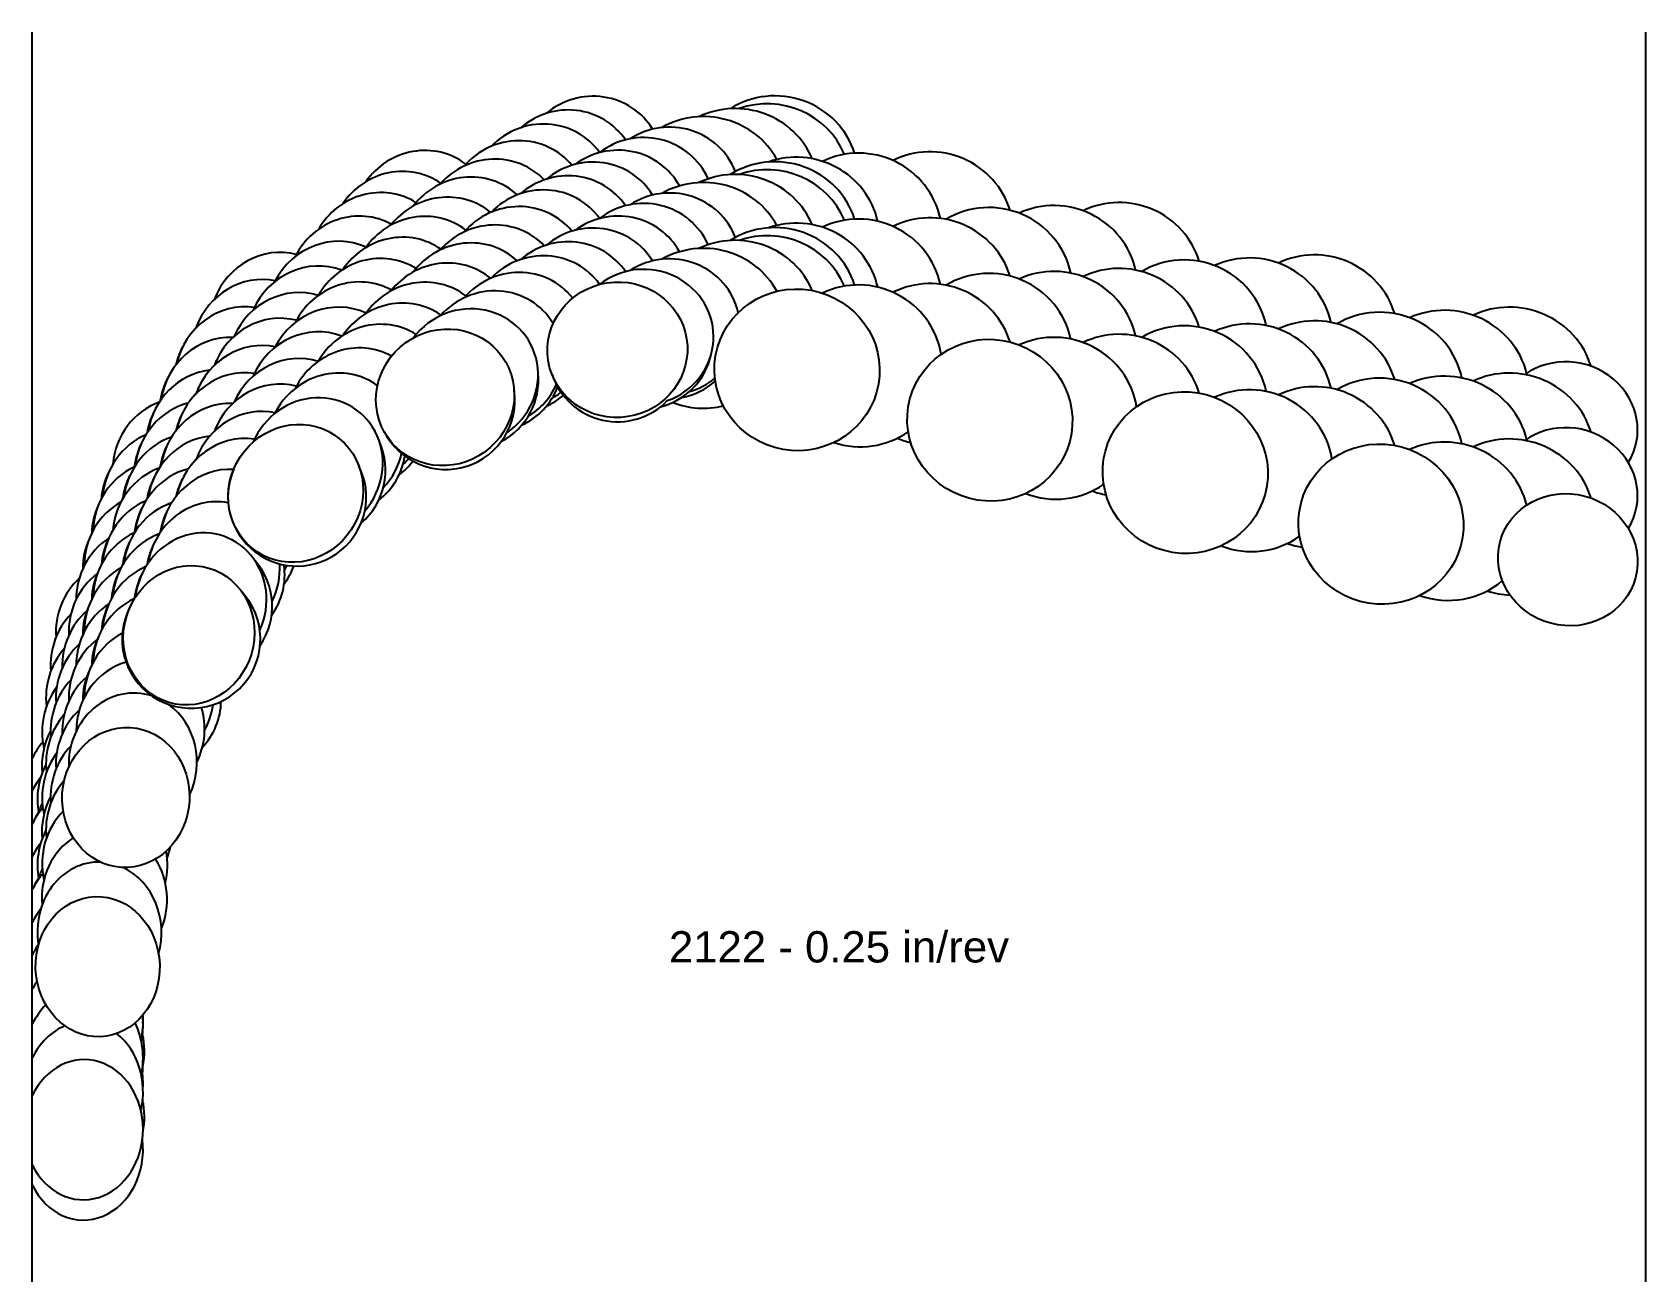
# Model space of a CAD drawing. Header units: inches. Extents: x -6.12 to 0, y -3.58 to 1.16.
import ezdxf
from ezdxf.enums import TextEntityAlignment as Align

# ---------------------------------------------------------------- set-up
doc = ezdxf.new("R2010")
doc.units = ezdxf.units.IN
doc.header["$MEASUREMENT"] = 0
for name, color, linetype, true_color in [('Blade_1', 30, 'Continuous', 0xff7f00), ('Blade_2', 7, 'Continuous', 0xcccc00), ('Blade_3', 7, 'Continuous', 0x00cc00), ('Blade_4', 7, 'Continuous', 0x00cccc), ('Blade_5', 7, 'Continuous', 0x0066cc), ('Blade_6', 190, 'Continuous', 0x7f00ff), ('Blade_7', 7, 'Continuous', 0xcc00cc)]:
    doc.layers.add(name, color=color, linetype=linetype, true_color=true_color)
doc.layers.add('Gage_Line', color=7, linetype='Continuous')
doc.styles.get("Standard").update_dxf_attribs({"font": 'arial.ttf'})

msp = doc.modelspace()

# ---------------------------------------------------------------- linework, layer by layer
at = {"layer": 'Blade_1'}
for centre, major_axis, ratio, start_param, end_param in [((-3.9036, 0.4534), (0.2628, 0.0411), 0.965718, 6.615032, 8.352285), ((-3.2218, 0.3771), (0.3092, -0.0545), 0.976296, 6.671257, 8.378906), ((-4.5576, 0.2728), (0.2157, 0.1556), 0.962524, 6.529974, 8.148254), ((-2.4899, 0.186), (0.3033, -0.0813), 0.976296, 6.741434, 8.667902), ((-3.9036, 0.2034), (0.2628, 0.0411), 0.965718, 6.615032, 8.352285), ((-3.2218, 0.1271), (0.3092, -0.0545), 0.976296, 6.671257, 8.378906), ((-1.748, -0.0128), (0.3033, -0.0813), 0.976296, 6.741504, 8.66418), ((-4.5576, 0.0228), (0.2157, 0.1556), 0.962524, 6.529974, 8.148254), ((-2.4899, -0.064), (0.3033, -0.0813), 0.976296, 6.741434, 8.667902), ((-5.125, -0.0916), (0.1458, 0.2225), 0.947091, 6.547168, 8.032225), ((-1.0052, -0.2084), (0.3033, -0.0813), 0.965926, 6.734662, 8.668938), ((-1.748, -0.2628), (0.3033, -0.0813), 0.976296, 6.741504, 8.66418), ((-5.125, -0.3416), (0.1458, 0.2225), 0.947091, 6.547168, 8.032225), ((-0.2958, -0.3433), (0.2569, -0.0688), 0.939693, 6.008418, 8.763464), ((-3.903, -0.0573), (0.2618, 0.0197), 1, 3.390651, 5.439534), ((-1.0052, -0.4584), (0.3033, -0.0813), 0.965926, 6.734662, 8.668938), ((-4.5553, -0.2386), (0.2499, 0.0802), 1, 3.301728, 6.116824), ((-0.2958, -0.5933), (0.2569, -0.0688), 0.939693, 6.008418, 8.763464), ((-5.5304, -0.6301), (0.0757, 0.255), 0.930517, 6.859284, 8.030221), ((-5.1198, -0.6051), (0.2245, 0.136), 1, 2.177538, 6.202875), ((-5.5214, -0.6446), (0.1872, 0.184), 1, 1.883775, 2.24563), ((-5.5304, -0.8801), (0.0757, 0.255), 0.930517, 6.859284, 8.030221), ((-5.5214, -0.8946), (0.1872, 0.184), 1, 1.883775, 2.24563), ((-5.5214, -1.1446), (0.1872, 0.184), 1, 1.883775, 6.258653), ((-5.7698, -1.2456), (0.0175, 0.2654), 0.908376, 7.01461, 7.949079), ((-5.7698, -1.4956), (0.0175, 0.2654), 0.908376, 7.01461, 7.949079), ((-5.8768, -1.8875), (-0.0094, 0.2658), 0.885973, 7.344347, 7.515295), ((-5.8768, -2.1375), (-0.0094, 0.2658), 0.885973, 7.344347, 7.515295), ((-5.9294, -3.0064), (0.0055, 0.2659), 0.84566, 2.111889, 7.361418), ((-5.9294, -2.7564), (0.0055, 0.2659), 0.84566, 4.58646, 4.773628)]:
    msp.add_ellipse(centre, major_axis=major_axis, ratio=ratio, start_param=start_param, end_param=end_param, dxfattribs=at)
for centre, major_axis, ratio in [((-3.9036, -0.0466), (0.2628, 0.0411), 0.965718), ((-3.2218, -0.1229), (0.3092, -0.0545), 0.976296), ((-4.5576, -0.2272), (0.2157, 0.1556), 0.962524), ((-2.4899, -0.314), (0.3033, -0.0813), 0.976296), ((-1.748, -0.5128), (0.3033, -0.0813), 0.976296), ((-5.125, -0.5916), (0.1458, 0.2225), 0.947091), ((-1.0052, -0.7084), (0.3033, -0.0813), 0.965926), ((-0.2958, -0.8433), (0.2569, -0.0688), 0.939693), ((-5.5304, -1.1301), (0.0757, 0.255), 0.930517), ((-5.7698, -1.7456), (0.0175, 0.2654), 0.908376), ((-5.8768, -2.3875), (-0.0094, 0.2658), 0.885973)]:
    msp.add_ellipse(centre, major_axis=major_axis, ratio=ratio, dxfattribs=at)
at = {"layer": 'Blade_2'}
for centre, major_axis, ratio, start_param, end_param in [((-3.8048, 0.5016), (0.2658, 0.0107), 0.965926, 6.641608, 8.493383), ((-4.468, 0.3497), (0.2252, 0.1415), 0.963194, 6.536364, 8.231912), ((-3.8048, 0.2516), (0.2658, 0.0107), 0.965926, 6.641608, 8.493383), ((-4.468, 0.0997), (0.2252, 0.1415), 0.963194, 6.536364, 8.231912), ((-5.0511, 0.0101), (0.1575, 0.2143), 0.948014, 6.537494, 8.097238), ((-3.8048, 0.0016), (0.2658, 0.0107), 0.965926, 5.020668, 8.493383), ((-4.468, -0.1503), (0.2252, 0.1415), 0.963194, 4.748685, 8.231912), ((-5.0462, -0.0035), (0.2289, 0.1285), 1, 2.168376, 2.20867), ((-5.0511, -0.2399), (0.1575, 0.2143), 0.948014, 6.537494, 8.097238), ((-3.8045, -0.009), (0.2623, 0.0105), 1, 4.917761, 6.030988), ((-5.0462, -0.2535), (0.2289, 0.1285), 1, 2.168376, 2.20867), ((-4.466, -0.1617), (0.2525, 0.0719), 1, 4.918851, 6.108319), ((-5.0511, -0.4899), (0.1575, 0.2143), 0.948014, 4.624148, 8.097238), ((-5.4854, -0.5057), (0.0867, 0.2515), 0.93124, 6.82646, 8.087424), ((-5.4767, -0.5204), (0.1932, 0.1777), 1, 1.903733, 2.290144), ((-5.0462, -0.5035), (0.2289, 0.1285), 1, 2.168376, 2.20867), ((-5.0462, -0.5035), (0.2289, 0.1285), 1, 4.903572, 6.196623), ((-5.4854, -0.7557), (0.0867, 0.2515), 0.93124, 6.82646, 8.087424), ((-5.4767, -0.7704), (0.1932, 0.1777), 1, 1.903733, 2.290144), ((-5.4854, -1.0057), (0.0867, 0.2515), 0.93124, 4.612911, 8.087424), ((-5.4767, -1.0204), (0.1932, 0.1777), 1, 4.940122, 6.255975), ((-5.7432, -1.1154), (0.0228, 0.265), 0.91513, 6.963748, 7.990793), ((-5.4767, -1.0204), (0.1932, 0.1777), 1, 1.903733, 2.290144), ((-5.7432, -1.3654), (0.0228, 0.265), 0.91513, 6.963748, 7.990793), ((-5.7432, -1.6154), (0.0228, 0.265), 0.91513, 6.075184, 7.990793), ((-5.7432, -1.6154), (0.0228, 0.265), 0.91513, 10.600561, 12.067042), ((-5.8697, -1.7565), (-0.009, 0.2658), 0.886106, 7.284947, 8.004253), ((-5.8697, -2.0065), (-0.009, 0.2658), 0.886106, 7.284947, 8.004253), ((-5.8697, -2.2565), (-0.009, 0.2658), 0.886106, 6.230799, 8.004253), ((-5.8697, -2.2565), (-0.009, 0.2658), 0.886106, 4.363384, 5.855611), ((-5.9294, -2.864), (0.0055, 0.2659), 0.84566, 6.631256, 7.361579), ((-5.9294, -2.614), (0.0055, 0.2659), 0.84566, 4.504908, 4.789062), ((-5.9294, -2.864), (0.0055, 0.2659), 0.84566, 4.465513, 5.720632)]:
    msp.add_ellipse(centre, major_axis=major_axis, ratio=ratio, start_param=start_param, end_param=end_param, dxfattribs=at)
at = {"layer": 'Blade_3'}
for centre, major_axis, ratio, start_param, end_param in [((-3.7057, 0.5412), (0.266, 0.0019), 0.965926, 6.627179, 8.443193), ((-4.3769, 0.4183), (0.2341, 0.1262), 0.963791, 6.540158, 8.22774), ((-2.9846, 0.3922), (0.3033, -0.0813), 0.976296, 6.74656, 8.575321), ((-3.7057, 0.2912), (0.266, 0.0019), 0.965926, 6.627179, 8.443193), ((-2.2426, 0.1934), (0.3033, -0.0813), 0.976296, 6.755553, 8.55823), ((-4.3769, 0.1683), (0.2341, 0.1262), 0.963791, 6.540158, 8.22774), ((-2.9846, 0.1422), (0.3033, -0.0813), 0.976296, 6.74656, 8.575321), ((-4.9746, 0.1043), (0.1691, 0.2054), 0.94893, 6.528023, 8.090478), ((-3.7057, 0.0412), (0.266, 0.0019), 0.965926, 6.483425, 8.443193), ((-1.5006, -0.0054), (0.3033, -0.0813), 0.976296, 6.755553, 8.558391), ((-2.2426, -0.0566), (0.3033, -0.0813), 0.976296, 6.755553, 8.55823), ((-2.9846, -0.1078), (0.3033, -0.0813), 0.976296, 6.694391, 8.575321), ((-4.9746, -0.1457), (0.1691, 0.2054), 0.94893, 6.528023, 8.090478), ((-4.3769, -0.0817), (0.2341, 0.1262), 0.963791, 6.321042, 8.22774), ((-1.5006, -0.2554), (0.3033, -0.0813), 0.976296, 6.755553, 8.558391), ((-0.7569, -0.1974), (0.3033, -0.0813), 0.953717, 6.762729, 8.565419), ((-2.2426, -0.3066), (0.3033, -0.0813), 0.976296, 6.694599, 8.55823), ((-5.4367, -0.3873), (0.0926, 0.2494), 0.937488, 6.720058, 8.071338), ((-4.9746, -0.3957), (0.1691, 0.2054), 0.94893, 6.329054, 8.090478), ((-4.3769, -0.0817), (0.2341, 0.1262), 0.963791, 4.76526, 5.387227), ((-3.7057, 0.0308), (0.2625, 0.0018), 1, 4.883828, 5.427851), ((-3.7057, 0.0412), (0.266, 0.0019), 0.965926, 4.994327, 5.409199), ((-0.7569, -0.4474), (0.3033, -0.0813), 0.953717, 6.762729, 8.565419), ((-4.3751, -0.093), (0.2548, 0.0631), 1, 4.898728, 5.668943), ((-1.5006, -0.5054), (0.3033, -0.0813), 0.976296, 6.697634, 8.558391), ((-5.4293, -0.4012), (0.199, 0.1712), 1, 1.939616, 2.281653), ((-2.9846, -0.1078), (0.3033, -0.0813), 0.976296, 4.653068, 5.599314), ((-5.4367, -0.6373), (0.0926, 0.2494), 0.937488, 6.720058, 8.071338), ((-0.7569, -0.6974), (0.3033, -0.0813), 0.953717, 6.762729, 8.565419), ((-4.97, -0.4093), (0.2331, 0.1208), 1, 4.891797, 5.648709), ((-4.9746, -0.3957), (0.1691, 0.2054), 0.94893, 4.640736, 5.202719), ((-5.4293, -0.6512), (0.199, 0.1712), 1, 1.939616, 2.281653), ((-2.2426, -0.3066), (0.3033, -0.0813), 0.976296, 4.605006, 5.598959), ((-5.4367, -0.8873), (0.0926, 0.2494), 0.937488, 6.438388, 8.071338), ((-5.7145, -0.9902), (0.0332, 0.2639), 0.915642, 6.934806, 7.984581), ((-5.4293, -0.9012), (0.199, 0.1712), 1, 1.939616, 2.281653), ((-1.5006, -0.5054), (0.3033, -0.0813), 0.976296, 4.604821, 5.605662), ((-5.4293, -0.9012), (0.199, 0.1712), 1, 4.947357, 5.719265), ((-5.4367, -0.8873), (0.0926, 0.2494), 0.937488, 4.599665, 5.154104), ((-0.7569, -0.6974), (0.3033, -0.0813), 0.953717, 4.633119, 5.708741), ((-5.7145, -1.2402), (0.0332, 0.2639), 0.915642, 6.934806, 7.984581), ((-5.7145, -1.4902), (0.0332, 0.2639), 0.915642, 6.643682, 7.984581), ((-5.7145, -1.4902), (0.0332, 0.2639), 0.915642, 4.356035, 5.156927), ((-5.851, -1.6305), (-0.0121, 0.2657), 0.893549, 7.267382, 7.898847), ((-5.851, -1.8805), (-0.0121, 0.2657), 0.893549, 7.267382, 7.898847), ((-5.851, -2.1305), (-0.0121, 0.2657), 0.893549, 6.75311, 7.898847), ((-5.851, -2.1305), (-0.0121, 0.2657), 0.893549, 4.23649, 5.277109), ((-5.9294, -2.7361), (0.0055, 0.2659), 0.84566, 7.000802, 7.361579), ((-5.9294, -2.7361), (0.0055, 0.2659), 0.84566, 4.493991, 5.262103)]:
    msp.add_ellipse(centre, major_axis=major_axis, ratio=ratio, start_param=start_param, end_param=end_param, dxfattribs=at)
at = {"layer": 'Blade_4'}
for centre, major_axis, ratio, start_param, end_param in [((-3.5767, 0.5348), (0.314, 0), 0.965926, 6.764547, 8.383614), ((-4.2843, 0.4885), (0.2419, 0.1106), 0.964324, 6.532792, 8.303743), ((-3.5767, 0.2848), (0.314, 0), 0.965926, 6.764547, 8.383614), ((-4.2843, 0.2385), (0.2419, 0.1106), 0.964324, 6.532792, 8.303743), ((-4.895, 0.1997), (0.1765, 0.199), 0.954736, 6.490695, 8.132013), ((-3.5767, 0.0348), (0.314, 0), 0.965926, 6.764547, 8.383614), ((-4.2843, -0.0115), (0.2419, 0.1106), 0.964324, 6.514277, 8.303743), ((-4.895, -0.0503), (0.1765, 0.199), 0.954736, 6.490695, 8.132013), ((-5.3864, -0.2639), (0.1039, 0.2449), 0.938259, 6.619336, 8.121099), ((-4.895, -0.3003), (0.1765, 0.199), 0.954736, 6.490695, 8.132013), ((-5.3792, -0.2779), (0.2046, 0.1645), 1, 1.965868, 2.317085), ((-5.3864, -0.5139), (0.1039, 0.2449), 0.938259, 6.619336, 8.121099), ((-4.2828, -0.0227), (0.2568, 0.0546), 1, 4.930671, 5.22482), ((-4.2843, -0.0115), (0.2419, 0.1106), 0.964324, 4.821288, 4.976816), ((-3.5767, 0.0348), (0.314, 0), 0.965926, 4.331669, 4.954187), ((-5.3792, -0.5279), (0.2046, 0.1645), 1, 1.965868, 2.317085), ((-4.8913, -0.3129), (0.2371, 0.1126), 1, 4.915799, 5.201436), ((-4.895, -0.3003), (0.1765, 0.199), 0.954736, 4.642365, 4.758581), ((-5.3864, -0.7639), (0.1039, 0.2449), 0.938259, 6.6056, 8.121099), ((-5.6819, -0.8611), (0.0382, 0.2632), 0.92224, 6.885174, 8.006087), ((-5.3792, -0.7779), (0.2046, 0.1645), 1, 1.965868, 2.317085), ((-5.6705, -0.8754), (0.1616, 0.2069), 1, 1.811693, 2.241597), ((-5.6819, -1.1111), (0.0382, 0.2632), 0.92224, 6.885174, 8.006087), ((-5.3792, -0.7779), (0.2046, 0.1645), 1, 4.964381, 5.25855), ((-5.3864, -0.7639), (0.1039, 0.2449), 0.938259, 4.619235, 4.698296), ((-5.6705, -1.1254), (0.1616, 0.2069), 1, 1.811693, 2.241597), ((-5.6819, -1.3611), (0.0382, 0.2632), 0.92224, 6.862366, 8.006087), ((-5.6705, -1.3754), (0.1616, 0.2069), 1, 1.811693, 2.241597), ((-5.8498, -1.4989), (-0.0111, 0.2658), 0.893582, 7.109426, 8.046646), ((-5.6705, -1.3754), (0.1616, 0.2069), 1, 4.620484, 5.352567), ((-5.6819, -1.3611), (0.0382, 0.2632), 0.92224, 10.615109, 11.005048), ((-5.8498, -1.7489), (-0.0111, 0.2658), 0.893582, 7.109426, 8.046646), ((-5.8498, -1.9989), (-0.0111, 0.2658), 0.893582, 6.960945, 8.046646), ((-5.8498, -1.9989), (-0.0111, 0.2658), 0.893582, 4.405066, 4.863115), ((-5.9294, -2.6044), (0.0055, 0.2659), 0.84566, 7.217379, 7.361579), ((-5.9294, -2.6044), (0.0055, 0.2659), 0.84566, 4.486324, 4.850577)]:
    msp.add_ellipse(centre, major_axis=major_axis, ratio=ratio, start_param=start_param, end_param=end_param, dxfattribs=at)
at = {"layer": 'Blade_5'}
for centre, major_axis, ratio, start_param, end_param in [((-3.4552, 0.5652), (0.3136, -0.0164), 0.965926, 6.719192, 8.363529), ((-4.1905, 0.552), (0.2488, 0.0941), 0.964789, 6.528393, 8.311273), ((-2.7131, 0.3972), (0.3033, -0.0813), 0.976296, 6.833513, 8.58862), ((-3.4552, 0.3152), (0.3136, -0.0164), 0.965926, 6.719192, 8.363529), ((-4.8138, 0.2897), (0.1877, 0.1884), 0.955585, 6.493923, 8.13548), ((-4.1905, 0.302), (0.2488, 0.0941), 0.964789, 6.528393, 8.311273), ((-1.9953, 0.2049), (0.3033, -0.0813), 0.976296, 6.829114, 8.575343), ((-2.7131, 0.1472), (0.3033, -0.0813), 0.976296, 6.833513, 8.58862), ((-3.4552, 0.0652), (0.3136, -0.0164), 0.965926, 6.719192, 8.363529), ((-4.8138, 0.0397), (0.1877, 0.1884), 0.955585, 6.493923, 8.137698), ((-4.1905, 0.052), (0.2488, 0.0941), 0.964789, 6.528393, 8.311273), ((-1.2533, 0.0061), (0.3033, -0.0813), 0.976296, 6.829336, 8.575343), ((-1.9953, -0.0451), (0.3033, -0.0813), 0.976296, 6.829114, 8.575343), ((-2.7131, -0.1028), (0.3033, -0.0813), 0.976296, 6.833513, 8.58862), ((-5.3304, -0.1467), (0.1154, 0.2397), 0.939086, 6.560917, 8.101817), ((-0.5084, -0.1817), (0.3033, -0.0813), 0.939693, 6.807947, 8.588344), ((-1.2533, -0.2439), (0.3033, -0.0813), 0.976296, 6.829336, 8.575343), ((-4.8138, -0.2103), (0.1877, 0.1884), 0.955585, 6.493923, 8.137698), ((-1.9953, -0.2951), (0.3033, -0.0813), 0.976296, 6.829114, 8.575343), ((-5.3235, -0.161), (0.2099, 0.1576), 1, 1.996886, 2.279597), ((-5.3304, -0.3967), (0.1154, 0.2397), 0.939086, 6.560917, 8.101817), ((-1.2533, -0.4939), (0.3033, -0.0813), 0.976296, 6.829336, 8.575343), ((-0.5084, -0.4317), (0.3033, -0.0813), 0.939693, 6.807947, 8.588344), ((-5.3235, -0.411), (0.2099, 0.1576), 1, 1.996886, 2.279597), ((-5.3304, -0.6467), (0.1154, 0.2397), 0.939086, 6.560917, 8.101817), ((-2.7131, -0.1028), (0.3033, -0.0813), 0.976296, 4.550895, 4.720696), ((-0.5084, -0.6817), (0.3033, -0.0813), 0.939693, 6.807947, 8.588344), ((-5.6481, -0.7355), (0.0488, 0.2615), 0.922801, 6.854379, 8.012594), ((-5.3235, -0.661), (0.2099, 0.1576), 1, 1.996886, 2.279597), ((-1.9953, -0.2951), (0.3033, -0.0813), 0.976296, 4.621386, 4.798027), ((-5.637, -0.7501), (0.1684, 0.2014), 1, 1.825123, 2.239531), ((-5.6481, -0.9855), (0.0488, 0.2615), 0.922801, 6.854379, 8.012594), ((-1.2533, -0.4939), (0.3033, -0.0813), 0.976296, 4.621386, 4.807564), ((-5.637, -1.0001), (0.1684, 0.2014), 1, 1.825123, 2.239531), ((-0.5084, -0.6817), (0.3033, -0.0813), 0.939693, 4.656461, 4.937639), ((-5.6481, -1.2355), (0.0488, 0.2615), 0.922801, 6.854379, 8.012594), ((-5.637, -1.2501), (0.1684, 0.2014), 1, 1.825123, 2.239531), ((-5.8334, -1.3694), (-0.0063, 0.2659), 0.900689, 7.046869, 7.947462), ((-5.8334, -1.6194), (-0.0063, 0.2659), 0.900689, 7.046869, 7.947462), ((-5.8334, -1.8694), (-0.0063, 0.2659), 0.900689, 7.046869, 7.947462), ((-5.9294, -1.9732), (0.0055, 0.2659), 0.84566, 7.178192, 7.361579), ((-5.8334, -1.8694), (-0.0063, 0.2659), 0.900689, 10.564169, 10.732905), ((-5.9294, -2.2232), (0.0055, 0.2659), 0.84566, 7.178192, 7.361579), ((-5.9294, -2.4732), (0.0055, 0.2659), 0.84566, 7.178192, 7.361579), ((-5.9294, -2.5832), (0.0055, 0.2659), 0.84566, 4.731139, 4.776319), ((-5.9294, -2.8332), (0.0055, 0.2659), 0.84566, 4.731139, 4.881812), ((-5.9294, -3.0832), (0.0055, 0.2659), 0.84566, 2.111728, 4.881812)]:
    msp.add_ellipse(centre, major_axis=major_axis, ratio=ratio, start_param=start_param, end_param=end_param, dxfattribs=at)
at = {"layer": 'Blade_6'}
for centre, major_axis, ratio, start_param, end_param in [((-3.3332, 0.583), (0.3128, -0.0274), 0.965926, 6.750554, 8.292539), ((-4.0957, 0.6057), (0.2547, 0.0766), 0.965181, 6.574924, 8.292691), ((-3.3332, 0.333), (0.3128, -0.0274), 0.965926, 6.750554, 8.292539), ((-4.7305, 0.3706), (0.1985, 0.1771), 0.956391, 6.502371, 8.117666), ((-4.0957, 0.3557), (0.2547, 0.0766), 0.965181, 6.574924, 8.292691), ((-4.7305, 0.1206), (0.1985, 0.1771), 0.956391, 6.502371, 8.117666), ((-4.0957, 0.1057), (0.2547, 0.0766), 0.965181, 6.574924, 8.292691), ((-3.3332, 0.083), (0.3128, -0.0274), 0.965926, 6.750554, 8.292539), ((-5.2642, -0.0435), (0.122, 0.2364), 0.945226, 6.538257, 7.998343), ((-4.7305, -0.1294), (0.1985, 0.1771), 0.956391, 6.502371, 8.117666), ((-5.2584, -0.0567), (0.215, 0.1506), 1, 2.052386, 2.173514), ((-5.2642, -0.2935), (0.122, 0.2364), 0.945226, 6.538257, 7.998343), ((-5.2584, -0.3067), (0.215, 0.1506), 1, 2.052386, 2.173514), ((-5.2642, -0.5435), (0.122, 0.2364), 0.945226, 6.538257, 7.998343), ((-5.6118, -0.6166), (0.0592, 0.2593), 0.923445, 6.863716, 8.008974), ((-5.2584, -0.5567), (0.215, 0.1506), 1, 2.052386, 2.173514), ((-5.601, -0.6315), (0.1746, 0.196), 1, 1.839414, 2.225811), ((-5.6118, -0.8666), (0.0592, 0.2593), 0.923445, 6.863716, 8.008974), ((-5.601, -0.8815), (0.1746, 0.196), 1, 1.825449, 2.225811), ((-5.6118, -1.1166), (0.0592, 0.2593), 0.923445, 6.863716, 8.008974), ((-5.601, -1.1315), (0.1746, 0.196), 1, 1.825449, 2.225811), ((-5.8158, -1.2454), (0.003, 0.266), 0.901019, 7.041854, 7.943323), ((-5.8158, -1.4954), (0.003, 0.266), 0.901019, 7.041854, 7.943323), ((-5.8158, -1.7454), (0.003, 0.266), 0.901019, 7.041854, 7.943323), ((-5.9294, -1.8501), (0.0055, 0.2659), 0.84566, 7.120865, 7.361579), ((-5.9294, -2.1001), (0.0055, 0.2659), 0.84566, 7.120865, 7.361579), ((-5.9294, -2.3501), (0.0055, 0.2659), 0.84566, 7.120865, 7.361579), ((-5.9241, -2.7101), (0.0055, 0.2659), 0.84566, 4.51363, 4.98393), ((-5.9241, -2.9601), (0.0055, 0.2659), 0.84566, 4.51363, 4.98393)]:
    msp.add_ellipse(centre, major_axis=major_axis, ratio=ratio, start_param=start_param, end_param=end_param, dxfattribs=at)
at = {"layer": 'Blade_7'}
for centre, major_axis, ratio, start_param, end_param in [((-4, 0.658), (0.2593, 0.0592), 0.965486, 6.591746, 8.347399), ((-3.3034, 0.6132), (0.3117, -0.0383), 0.965926, 6.696188, 8.55483), ((-4.6452, 0.4505), (0.2087, 0.1649), 0.957152, 6.519781, 8.163858), ((-4, 0.408), (0.2593, 0.0592), 0.965486, 6.591746, 8.347399), ((-3.3034, 0.3632), (0.3117, -0.0383), 0.965926, 6.696188, 8.55483), ((-4.6452, 0.2005), (0.2087, 0.1649), 0.957152, 6.519781, 8.163858), ((-3.3034, 0.1132), (0.3117, -0.0383), 0.965926, 6.696188, 8.55483), ((-4, 0.158), (0.2593, 0.0592), 0.965486, 6.591746, 8.347399), ((-5.196, 0.0604), (0.134, 0.2298), 0.946167, 6.541783, 8.031693), ((-4.6452, -0.0495), (0.2087, 0.1649), 0.957152, 6.519781, 8.163858), ((-5.1905, 0.047), (0.2199, 0.1434), 1, 2.106145, 2.186593), ((-5.196, -0.1896), (0.134, 0.2298), 0.946167, 6.541783, 8.031693), ((-5.1905, -0.203), (0.2199, 0.1434), 1, 2.106145, 2.186593), ((-5.196, -0.4396), (0.134, 0.2298), 0.946167, 6.541783, 8.031693), ((-5.5717, -0.4967), (0.0647, 0.258), 0.929836, 6.837716, 8.02222), ((-5.1905, -0.453), (0.2199, 0.1434), 1, 2.106145, 2.186593), ((-5.5717, -0.7467), (0.0647, 0.258), 0.929836, 6.837716, 8.02222), ((-5.5717, -0.9967), (0.0647, 0.258), 0.929836, 6.837716, 8.02222), ((-5.7938, -1.1189), (0.0078, 0.2659), 0.907952, 7.000116, 7.952305), ((-5.5624, -1.0109), (0.181, 0.1901), 1, 1.865967, 2.249426), ((-5.7938, -1.3689), (0.0078, 0.2659), 0.907952, 7.000116, 7.952305), ((-5.7938, -1.6189), (0.0078, 0.2659), 0.907952, 7.000116, 7.952305), ((-5.9294, -1.7261), (0.0055, 0.2659), 0.84566, 7.071285, 7.361579), ((-5.9294, -1.9761), (0.0055, 0.2659), 0.84566, 7.071285, 7.361579), ((-5.9294, -2.2261), (0.0055, 0.2659), 0.84566, 7.071285, 7.361579), ((-5.9294, -2.5861), (0.0055, 0.2659), 0.84566, 4.684244, 4.786881), ((-5.9294, -2.8361), (0.0055, 0.2659), 0.84566, 4.684244, 4.925679)]:
    msp.add_ellipse(centre, major_axis=major_axis, ratio=ratio, start_param=start_param, end_param=end_param, dxfattribs=at)
at = {"layer": 'Gage_Line'}
for p, q in [((-6.125, -3.5832), (-6.125, 1.158)), ((0, -3.5832), (0, 1.158))]:
    msp.add_line(p, q, dxfattribs=at)

# ---------------------------------------------------------------- texts
msp.add_text('2122 - 0.25 in/rev', height=0.11875).set_placement((-3.0625, -2.3124), align=Align.MIDDLE_CENTER)

doc.saveas('drawing.dxf')
